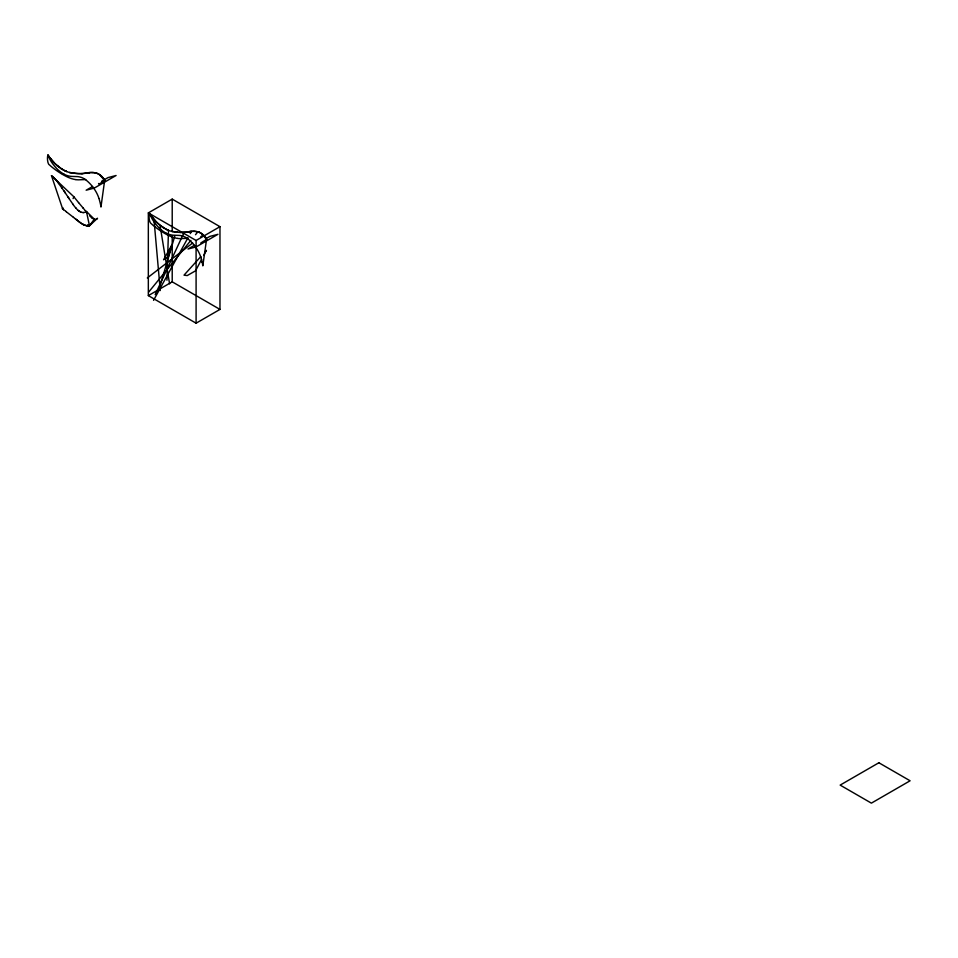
<?xml version="1.0" encoding="UTF-8"?>
<svg xmlns="http://www.w3.org/2000/svg" width="958" height="958" viewBox="0 0 958 958"><rect width="100%" height="100%" fill="white"/><g stroke="black" fill="none" stroke-linecap="round" stroke-linejoin="round"><path stroke-width="1.44" d="M166.955 280.227L168.392 233.465M168.416 232.423L168.488 230.351L167.063 229.74M104.65 180.487L100.961 207.036A28.74 16.597 60 0 0 100.41 203.934L100.315 203.491A46.619 26.908 60 0 0 98.997 198.569M159.256 288.406L174.943 235.596M73.083 198.605L73.898 196.809L51.481 175.685L62.665 208.964M155.184 294.597L184.092 232.435L182.81 232.483A34.009 17.974 27.2 0 1 179.996 232.423A29.578 7.892 13.8 0 1 176.044 232.076A24.992 12.358 21.5 0 1 173.506 231.704A25.112 12.418 21.5 0 1 171.853 231.381L171.853 231.381A18.537 14.442 32.8 0 1 168.153 230.219L168.165 230.219M201.659 259.295L195.528 270.827L187.229 275.569L184.008 275.174L200.821 256.552M203.695 255.463L206.425 250.337L205.024 251.894M153.555 300.333L187.9 237.919M190.259 233.608L191.444 231.465L190.846 231.417A39.721 29.506 59.9 0 1 192.714 231.261L194.558 231.285A20.465 14.322 50.3 0 1 197.42 231.716L197.923 231.812M148.598 292.166L190.882 240.374M195.504 234.722L197.803 231.896A9.329 6.035 44.9 0 1 199.252 232.375L199.48 232.483M147.304 277.952L192.654 243.009M200.797 236.734L203.12 234.938L206.557 239.38L202.809 265.845A28.74 16.597 60 0 0 202.27 262.731L202.222 262.564M200.797 242.973L206.653 239.332A10.933 7.221 45.1 0 0 205.479 237.416L204.282 235.943M92.579 186.511L86.148 190.211L94.267 188.103L116.098 175.494L107.979 177.613L101.56 181.313M148.334 212.892L172.212 199.108L219.969 226.675L219.969 309.41L196.091 323.193L148.334 295.615L148.334 212.892L196.091 240.47L219.969 226.675M194.426 245.308L188.007 249.02L196.127 246.913L217.957 234.303L209.838 236.41L205.982 238.638M148.334 295.615L172.212 281.832L219.969 309.41M62.366 208.736L63.408 208.149M187.241 231.944L189.241 231.62M86.603 172.943L84.927 173.326A42.942 32.117 61.6 0 1 81.813 173.649L82.232 173.626M88.22 172.703L85.525 173.218M187.529 231.992L188.463 231.74M85.118 173.194L80.951 173.685A34.009 17.974 27.2 0 1 78.137 173.626A29.578 7.892 13.8 0 1 74.185 173.266A24.992 12.358 21.5 0 1 71.646 172.895A25.112 12.418 21.5 0 1 69.994 172.572L69.671 172.5M85.921 173.147L87.609 172.787M187.768 231.956L190.462 231.465L189.349 231.608M86.831 173.003L88.663 172.656M188.69 231.812L190.247 231.597M87.777 172.871L89.058 172.608A39.721 29.506 59.9 0 1 90.854 172.464L92.71 172.476A20.465 14.322 50.3 0 1 95.56 172.919L96.063 173.003M88.555 172.763L89.597 172.656M190.57 231.453L190.498 231.561A39.937 29.734 60.5 0 1 193.947 231.369M88.831 172.632L88.723 172.751A39.937 29.734 60.5 0 1 92.088 172.572M188.187 238.303L180.08 238.626A35.087 23.531 46.4 0 1 177.817 238.434M85.717 179.553L78.317 179.829A35.087 23.531 46.4 0 1 75.969 179.625M183.673 232.459L183.72 232.459A42.942 32.117 61.6 0 0 186.654 232.147L179.996 232.423M81.693 173.554L78.197 173.518A29.482 7.868 13.7 0 1 75.993 173.338L74.173 173.159A24.86 12.274 21.5 0 1 71.754 172.811L69.754 172.512M96.626 218.987A14.609 6.502 60.2 0 0 97.524 218.256L89.465 225.753A20.417 11.783 60 0 1 88.304 225.837L88.411 225.837A20.489 11.831 60 0 0 89.465 225.753L94.315 219.202L86.46 211.478A18.022 10.406 60 0 1 85.19 212.185L84.807 212.329A11.7 6.754 60 0 1 82.975 212.532L82.975 212.532A11.484 6.622 60 0 0 83.43 212.544M177.853 232.159L175.961 231.956A24.86 12.274 21.5 0 1 173.602 231.608L171.769 231.357M82.879 212.52L82.855 212.52A12.083 6.969 60 0 1 81.059 212.089L80.089 211.646A10.586 6.107 60 0 1 79.215 211.143L78.364 210.521L79.215 211.143A10.574 6.107 60 0 0 80.089 211.646L80.712 211.946M86.807 225.693L87.094 225.741A19.244 11.113 60 0 0 88.124 225.825L88.304 225.837A19.304 11.137 60 0 1 84.508 225.058M66.629 171.542L65.276 170.967M168.285 230.148L167.674 229.896M66.09 171.207L65.419 170.907A19.711 13.771 30.6 0 1 62.27 169.219L61.348 168.62M65.791 171.195L65.898 171.243A19.807 13.855 30.8 0 1 61.863 169.087M167.482 229.8L167.207 229.681A19.711 13.771 30.6 0 1 164.129 228.016L163.459 227.597M92.435 218.28A12.765 5.928 72.2 0 0 93.441 218.879L93.441 218.879A12.885 5.976 72.2 0 0 94.471 219.238A14.011 6.239 67.3 0 0 96.542 219.035M82.831 224.292L83.657 224.699A17.735 10.239 60 0 0 84.436 225.034M62.378 174.32L61.851 174.009A20.777 5.113 33.8 0 1 59.121 172.308L58.27 171.745A21.842 5.568 33.8 0 1 55.851 170.081L54.845 169.338A31.59 11.412 32.5 0 1 52.642 167.65L51.552 166.764A30.872 22.513 19.7 0 1 49.876 165.291C46.583 164.201 47.301 153.16 48.331 155.651M163.722 227.764L163.77 227.8A19.807 13.855 30.8 0 0 167.65 230.004M163.267 227.465L159.543 224.735A23.83 11.664 30.8 0 1 157.663 223.082L156.561 222.052M61.168 168.5L57.684 165.926M61.132 168.608L61.815 169.063A21.327 9.352 31.8 0 1 58.163 166.453L56.941 165.435A23.746 11.52 31 0 1 54.929 163.614L54.235 162.932A35.793 22.753 24.4 0 1 52.127 160.621L49.816 157.531M162.884 227.345L163.674 227.86A21.327 9.352 31.8 0 1 160.022 225.25L160.417 227.693M194.103 231.381A20.429 14.358 50.8 0 1 197.803 231.896A9.245 5.976 44.9 0 1 201.575 233.692L204.904 236.842M201.611 233.584L201.851 233.764A10.849 7.137 45.2 0 1 204.832 236.758M103.117 178.116L99.728 174.895L104.554 180.296L103.141 178.164L103.62 178.607M80.005 222.46L80.46 222.783A28.908 16.693 60 0 0 81.705 223.633A18.106 10.454 60 0 0 84.316 224.998M92.255 172.572A20.429 14.358 50.8 0 1 95.956 173.087A9.329 6.035 44.9 0 1 99.764 174.907L100.231 175.266M201.815 233.86L202.198 234.015A10.849 7.161 45.2 0 1 204.042 235.656L204.234 235.884M79.73 222.256L78.7 221.454M64.27 210.209L63.456 209.574M65.216 210.94L65.815 211.407M65.623 211.263L66.737 212.125M63.611 209.706L62.917 209.155M202.078 234.075L203.12 234.938M73.491 217.37L67.24 212.508M73.407 217.31L75.49 218.927M75.431 218.879L76.173 219.466M76.029 219.346L76.796 219.945M76.245 219.526L77.131 220.208M76.999 220.112L78.149 221.023M77.586 220.568L78.712 221.466M78.819 221.549L78.879 221.597A29.997 17.316 60 0 0 81.466 223.477L81.705 223.633A18.37 10.61 60 0 0 85.214 225.31L85.478 225.393A19.579 11.304 60 0 0 86.603 225.657M57.6 165.985L56.941 165.435M155.807 221.454L156.777 222.424A23.734 11.52 31 0 0 159.148 224.543L159.495 224.831M90.878 216.975L90.854 216.951A27.195 12.717 72.5 0 1 89.669 215.766L89.573 215.658M54.798 163.339L55.792 164.285A23.83 11.664 30.8 0 0 57.708 165.914M156.465 221.957L156.226 221.717A35.949 23.004 24 0 1 154.825 220.089M154.729 220.124L153.915 219.19M52.87 161.315L51.983 160.285M75.658 207.826L75.814 208.006A21.184 12.226 60 0 1 74.053 205.826L73.419 204.94M87.286 213.095L86.771 212.472M155.998 221.633A35.793 22.753 24.4 0 1 153.975 219.43L153.064 218.149M83.226 208.149L78.544 202.569M82.795 207.623L84.484 209.682M153.747 218.999L153.232 218.532M51.9 160.19L50.427 158.333M78.592 202.629L73.982 196.917M84.927 210.221L86.579 212.245M86.448 212.089L85.921 211.455M63.887 190.798L56.666 180.727A26.285 15.172 60 0 0 55.229 179.11L54.834 178.715A25.65 14.813 60 0 0 52.846 176.811L52.714 176.691A22.25 12.849 60 0 0 51.481 175.685M51.349 159.687L49.66 157.507M151.448 216.041L153.017 218.256L152.118 216.939M152.897 217.945L152.274 217.143M204.952 236.901L206.557 239.38A10.921 7.209 45.2 0 0 205.096 237.093M103.225 178.092L102.278 176.979A10.849 7.161 45.2 0 0 100.35 175.194M151.52 216.304L152.047 217.011M151.639 216.292L151.077 215.514M49.517 157.304L49.145 156.609M151.16 215.825C148.61 209.706 147.855 222.112 151.735 224.1A30.872 22.513 19.7 0 0 153.412 225.573L154.501 226.447A31.59 11.412 32.5 0 0 156.633 228.1L157.711 228.878A21.842 5.568 33.8 0 0 160.07 230.519L160.98 231.118A20.777 5.113 33.8 0 0 163.614 232.758L164.321 233.177A30.476 11.652 35.7 0 0 167.183 234.758L168.333 235.333A38.404 24.932 44.4 0 0 170.752 236.434L172.153 236.997A28.249 18.346 44.4 0 0 174.32 237.704A25.89 17.304 46.1 0 0 177.649 238.41M49.457 157.232L48.918 156.298M49.265 156.956L47.9 155.052L48.571 156.573A36.536 21.1 60 0 0 49.277 158.094L49.708 158.968A18.789 10.849 60 0 0 51.732 162.405A24.513 14.154 60 0 0 52.666 163.722A34.248 19.771 60 0 0 55.193 166.884A24.477 14.131 60 0 0 56.151 167.961A25.914 14.957 60 0 0 59.36 171.015L59.947 171.506A24.848 14.346 60 0 0 63.911 174.14M195.612 247.044L194.594 245.691A27.159 15.687 60 0 0 192.307 242.997L191.959 242.625A29.626 17.1 60 0 0 188.522 239.38L187.96 238.925A16.406 9.472 60 0 0 184.583 236.806A19.172 11.065 60 0 0 183.637 236.398A27.77 16.035 60 0 0 179.158 235.405L173.805 235.237A38.428 22.19 60 0 1 170.464 234.758L169.794 234.59A26.094 15.065 60 0 1 165.806 232.974M93.764 188.247L92.675 186.798A27.159 15.687 60 0 0 90.447 184.187L90.148 183.864A29.626 17.1 60 0 0 86.675 180.583L86.112 180.116A16.406 9.472 60 0 0 82.735 177.996A19.172 11.065 60 0 0 81.777 177.601A27.77 16.035 60 0 0 77.299 176.595L71.958 176.428A38.428 22.19 60 0 1 68.617 175.961L67.838 175.757A26.094 15.065 60 0 1 63.958 174.164M149.903 213.874L150.442 214.82M48.583 155.998L48.044 155.064M150.178 214.46L149.759 213.85L150.43 215.382A36.536 21.1 60 0 0 151.125 216.903L151.568 217.777A18.789 10.849 60 0 0 153.591 221.214A24.513 14.154 60 0 0 154.525 222.519A34.248 19.771 60 0 0 157.052 225.681A24.477 14.131 60 0 0 158.01 226.759A25.914 14.957 60 0 0 161.207 229.824L161.806 230.315A24.848 14.346 60 0 0 165.758 232.95M72.676 203.874L73.311 204.796M72.736 203.946L68.892 198.354M69.072 198.617L68.018 197.049M61.719 187.505L62.21 188.247M68.808 198.222L64.497 191.732M65.383 193.085L64.713 192.055M64.581 191.851L63.863 190.762M202.162 262.264L202.174 262.324A46.619 26.908 60 0 0 200.845 257.379M86.46 211.478L89.465 225.753A18.753 7.736 -82.9 0 1 87.897 225.274A19.914 8.538 -75.6 0 1 87.513 225.01M160.621 228.914L169.578 283.843M153.975 219.43L160.273 290.549M196.091 240.47L196.091 323.193M172.212 199.108L172.212 231.608M172.212 236.039L172.212 281.832M88.471 225.549A18.849 7.784 -82.9 0 1 87.885 225.262M91.537 217.562A27.411 12.813 72.5 0 0 91.956 217.909A27.447 12.837 72.5 0 1 91.513 217.538M57.468 181.697A38.32 22.13 60 0 1 58.989 183.637M78.364 210.556A14.442 8.335 60 0 1 75.826 207.982M54.414 162.824A35.949 23.004 24 0 1 52.965 161.291M69.994 172.572A18.537 14.442 32.8 0 1 66.294 171.41M96.051 172.931A9.364 6.095 45.3 0 1 99.788 174.727M103.236 178.284A10.921 7.209 45.2 0 1 104.709 180.595L98.949 184.164A7.568 4.994 45.2 0 0 98.554 183.481M99.86 174.991A10.849 7.137 45.2 0 1 102.985 177.96M75.79 179.601A25.89 17.304 46.1 0 1 72.509 178.906A28.249 18.346 44.4 0 1 70.293 178.188L68.928 177.649A38.404 24.932 44.4 0 1 66.473 176.535L65.324 175.949A30.476 11.652 35.7 0 1 62.498 174.392M93.896 188.463A21.375 12.334 60 0 1 98.937 198.354M197.911 231.74A9.364 6.095 45.3 0 1 201.635 233.524M195.755 247.272A21.375 12.334 60 0 1 200.797 257.151M171.446 245.751L168.44 256.564L163.578 259.774L171.446 245.751M878.869 762.76L840.154 785.105L871.385 803.139L910.1 780.782L878.869 762.76"/></g></svg>
